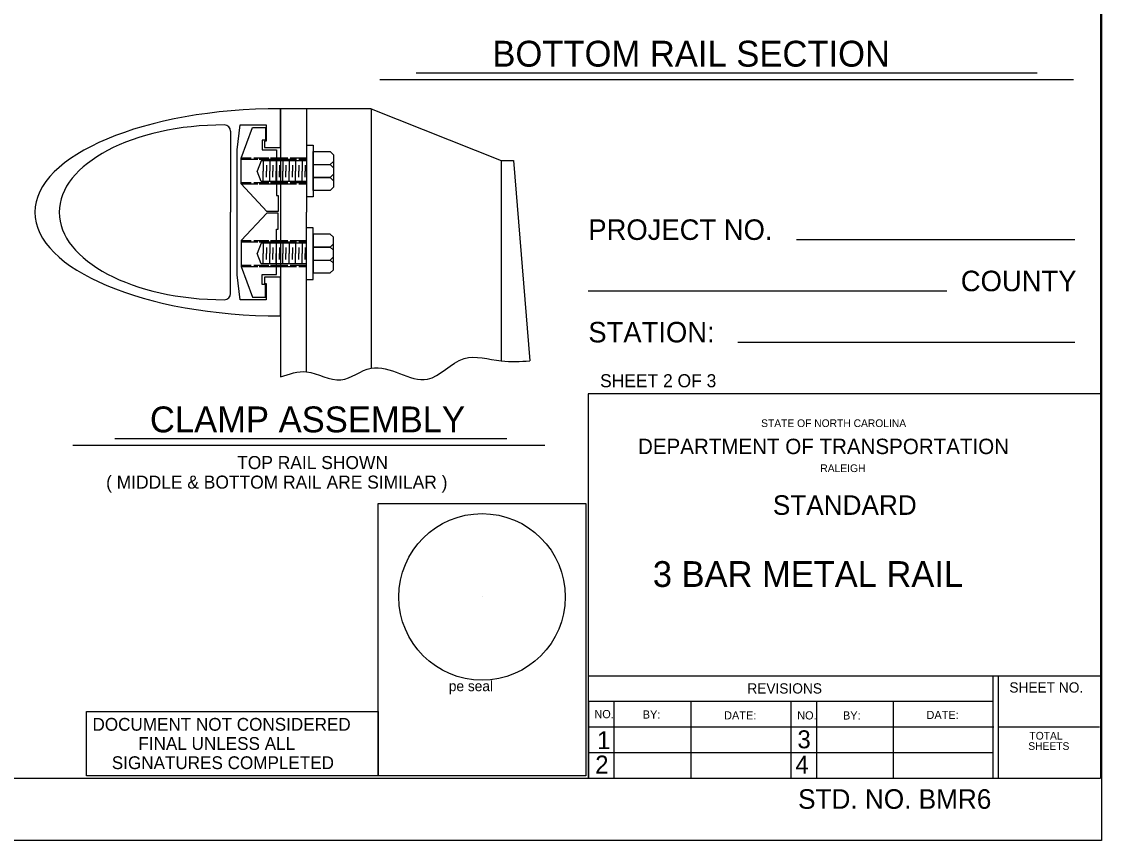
# Model space of a CAD drawing. Extents: x -2.3 to 10.9, y 0 to 23.3.
# Drawn here: x 7.432 to 10.911, y 7.348 to 9.983 of the extents above; entities that cross this region are included whole.
import ezdxf

# ---------------------------------------------------------------- set-up
doc = ezdxf.new("R2010")
doc.units = 0
for name, color, linetype in [('Miscellaneous Lines', 7, 'Continuous'), ('Plan Sheet', 7, 'Continuous'), ('Plan Sheet CELL', 7, 'Continuous'), ('Plot Shape', 7, 'Continuous'), ('Sheet Sticker Exception Certification CELL', 7, 'Continuous'), ('Structural Steel Lines', 7, 'Continuous'), ('Text', 7, 'Continuous'), ('User Information Notes CELL', 7, 'Continuous')]:
    doc.layers.add(name, color=color, linetype=linetype)

msp = doc.modelspace()

# ---------------------------------------------------------------- linework, layer by layer
at = {"layer": 'Miscellaneous Lines'}
for p in [(8.1056, 9.6304), (8.1056, 9.1079)]:
    msp.add_line(p, (8.1056, 9.3692), dxfattribs=at)
msp.add_lwpolyline([(8.267, 9.0357), (8.267, 9.1607), (8.2151, 9.1607), (8.2151, 9.1399), (8.2203, 9.1399), (8.2203, 9.0879), (8.1368, 9.0879), (8.1264, 9.1682), (8.1264, 9.3692), (8.1264, 9.5701), (8.1368, 9.6504), (8.2203, 9.6504), (8.2203, 9.5984), (8.2151, 9.5984), (8.2151, 9.5776), (8.267, 9.5776), (8.267, 9.7026)], dxfattribs=at)
for centre, start, end in [((8.0856, 9.6304), 0, 90), ((8.0856, 9.1079), 270, 360)]:
    msp.add_arc(centre, 0.02, start, end, dxfattribs=at)
for centre, major_axis, ratio, start_param, end_param in [((8.267, 9.3692), (-0.7916, 0), 0.42124, 4.712389, 6.283185), ((8.0856, 9.3692), (-0.5319, 0), 0.52879, 4.712389, 6.283185), ((8.267, 9.3692), (-0.7916, 0), 0.42124, 0, 1.570796), ((8.0856, 9.3692), (-0.5319, 0), 0.52879, 0, 1.570796)]:
    msp.add_ellipse(centre, major_axis=major_axis, ratio=ratio, start_param=start_param, end_param=end_param, dxfattribs=at)
at = {"layer": 'Plan Sheet'}
for p, q in [((10.908, 14.4777), (10.908, 7.5477)), ((0.3479, 7.5477), (10.908, 7.5477)), ((10.9109, 7.3477), (10.9109, 7.3477))]:
    msp.add_line(p, q, dxfattribs=at)
at = {"layer": 'Plan Sheet CELL'}
for p, q in [((10.8256, 9.2803), (9.9289, 9.2803)), ((10.413, 9.1152), (9.2581, 9.1152)), ((10.8256, 8.9504), (9.7399, 8.9504)), ((10.908, 8.7853), (9.2581, 8.7853)), ((9.2581, 8.7853), (9.2581, 7.5477)), ((9.2581, 7.8778), (10.908, 7.8778)), ((10.5616, 7.8778), (10.5616, 7.5477)), ((10.5781, 7.8778), (10.5781, 7.5477)), ((9.2581, 7.7954), (10.5622, 7.7954)), ((9.2591, 7.7954), (9.2591, 7.5477)), ((9.3405, 7.7954), (9.3405, 7.5477)), ((9.588, 7.7939), (9.588, 7.5465)), ((9.91, 7.7954), (9.91, 7.5456)), ((9.9927, 7.7954), (9.9927, 7.5475)), ((10.2401, 7.7954), (10.2401, 7.5475)), ((9.2581, 7.7127), (10.5649, 7.7127)), ((10.5781, 7.7127), (10.9051, 7.7127)), ((9.2581, 7.6303), (10.5622, 7.6303))]:
    msp.add_line(p, q, dxfattribs=at)
at = {"layer": 'Plot Shape'}
msp.add_lwpolyline([(0, 14.6077), (10.9109, 14.6077), (10.9109, 7.3477), (0, 7.3477)], close=True, dxfattribs=at)
at = {"layer": 'Sheet Sticker Exception Certification CELL'}
msp.add_lwpolyline([(7.6415, 7.7628), (8.5815, 7.7628), (8.5815, 7.5559), (7.6415, 7.5559)], close=True, dxfattribs=at)
at = {"layer": 'Structural Steel Lines'}
for p, q in [((8.5586, 9.7026), (8.267, 9.7026)), ((8.267, 9.7026), (8.267, 8.8393)), ((8.3505, 9.7026), (8.3505, 9.3692)), ((8.5586, 9.7026), (8.5586, 8.8677)), ((8.2041, 9.5349), (8.1913, 9.5019)), ((8.3505, 9.5349), (8.2041, 9.5349)), ((8.2111, 9.5349), (8.2111, 9.5019)), ((8.2319, 9.5349), (8.2319, 9.5019)), ((8.2527, 9.5349), (8.2527, 9.5019)), ((8.2735, 9.5349), (8.2735, 9.5019)), ((8.2943, 9.5349), (8.2943, 9.5019)), ((8.3151, 9.5349), (8.3151, 9.5019)), ((8.3359, 9.5349), (8.3359, 9.5019)), ((8.9771, 9.536), (8.9771, 8.8912)), ((8.2041, 9.4688), (8.1913, 9.5019)), ((8.2111, 9.4688), (8.2111, 9.5019)), ((8.2215, 9.5212), (8.2215, 9.5019)), ((8.2215, 9.4825), (8.2215, 9.5019)), ((8.2319, 9.4688), (8.2319, 9.5019)), ((8.2423, 9.5212), (8.2423, 9.5019)), ((8.2423, 9.4825), (8.2423, 9.5019)), ((8.2527, 9.4688), (8.2527, 9.5019)), ((8.2631, 9.5212), (8.2631, 9.5019)), ((8.2631, 9.4825), (8.2631, 9.5019)), ((8.2735, 9.4688), (8.2735, 9.5019)), ((8.2839, 9.5212), (8.2839, 9.5019)), ((8.2839, 9.4825), (8.2839, 9.5019)), ((8.2943, 9.4688), (8.2943, 9.5019)), ((8.3047, 9.5212), (8.3047, 9.5019)), ((8.3047, 9.4825), (8.3047, 9.5019)), ((8.3151, 9.4688), (8.3151, 9.5019)), ((8.3255, 9.5212), (8.3255, 9.5019)), ((8.3255, 9.4825), (8.3255, 9.5019)), ((8.3359, 9.4688), (8.3359, 9.5019)), ((8.3463, 9.5212), (8.3463, 9.5019)), ((8.3463, 9.4825), (8.3463, 9.5019)), ((8.3505, 9.4688), (8.2041, 9.4688)), ((8.3505, 8.8558), (8.3505, 9.3692)), ((8.2041, 9.2695), (8.1913, 9.2365)), ((8.3505, 9.2695), (8.2041, 9.2695)), ((8.2111, 9.2695), (8.2111, 9.2365)), ((8.2215, 9.2558), (8.2215, 9.2365)), ((8.2319, 9.2695), (8.2319, 9.2365)), ((8.2423, 9.2558), (8.2423, 9.2365)), ((8.2527, 9.2695), (8.2527, 9.2365)), ((8.2631, 9.2558), (8.2631, 9.2365)), ((8.2735, 9.2695), (8.2735, 9.2365)), ((8.2839, 9.2558), (8.2839, 9.2365)), ((8.2943, 9.2695), (8.2943, 9.2365)), ((8.3047, 9.2558), (8.3047, 9.2365)), ((8.3151, 9.2695), (8.3151, 9.2365)), ((8.3255, 9.2558), (8.3255, 9.2365)), ((8.3359, 9.2695), (8.3359, 9.2365)), ((8.3463, 9.2558), (8.3463, 9.2365)), ((8.2041, 9.2034), (8.1913, 9.2365)), ((8.2111, 9.2034), (8.2111, 9.2365)), ((8.2215, 9.2171), (8.2215, 9.2365)), ((8.2319, 9.2034), (8.2319, 9.2365)), ((8.2423, 9.2171), (8.2423, 9.2365)), ((8.2527, 9.2034), (8.2527, 9.2365)), ((8.2631, 9.2171), (8.2631, 9.2365)), ((8.2735, 9.2034), (8.2735, 9.2365)), ((8.2839, 9.2171), (8.2839, 9.2365)), ((8.2943, 9.2034), (8.2943, 9.2365)), ((8.3047, 9.2171), (8.3047, 9.2365)), ((8.3151, 9.2034), (8.3151, 9.2365)), ((8.3255, 9.2171), (8.3255, 9.2365)), ((8.3359, 9.2034), (8.3359, 9.2365)), ((8.3463, 9.2171), (8.3463, 9.2365)), ((8.3505, 9.2034), (8.2041, 9.2034))]:
    msp.add_line(p, q, dxfattribs=at)
for points in [[(8.5586, 9.7026), (8.9771, 9.536), (9.017, 9.536), (9.0697, 8.8911)], [(8.1759, 9.6426), (8.2177, 9.6426), (8.2177, 9.601), (8.2072, 9.601), (8.2072, 9.5698), (8.254, 9.5698), (8.254, 9.4237), (8.2592, 9.4237), (8.2592, 9.3715), (8.2229, 9.3716), (8.1394, 9.4603), (8.1394, 9.5437), (8.1759, 9.6426)], [(8.3505, 9.5853), (8.3713, 9.5853), (8.3713, 9.5019), (8.3713, 9.4187), (8.3505, 9.4187)], [(8.1719, 9.5434), (8.1394, 9.5434), (8.1394, 9.5399), (8.1931, 9.5399)], [(8.2289, 9.5434), (8.1802, 9.5434)], [(8.1977, 9.5399), (8.3182, 9.5399)], [(8.2906, 9.5434), (8.2344, 9.5434)], [(8.3505, 9.5434), (8.2979, 9.5434)], [(8.3255, 9.5399), (8.3505, 9.5399)], [(8.3713, 9.5645), (8.4265, 9.5645), (8.4369, 9.5541), (8.4369, 9.4497), (8.4265, 9.4393), (8.3713, 9.4393), (8.3713, 9.5645), (8.3713, 9.5227), (8.4265, 9.5227), (8.4369, 9.5331), (8.4265, 9.5227), (8.4369, 9.5123), (8.4369, 9.4915), (8.4265, 9.481), (8.3713, 9.481), (8.4265, 9.481), (8.4369, 9.4706)], [(8.1719, 9.4638), (8.1394, 9.4638), (8.1394, 9.4603), (8.1931, 9.4603)], [(8.2289, 9.4638), (8.1802, 9.4638)], [(8.2906, 9.4638), (8.2344, 9.4638)], [(8.3505, 9.4638), (8.2979, 9.4638)], [(8.1977, 9.4603), (8.3182, 9.4603)], [(8.3255, 9.4603), (8.3505, 9.4603)], [(8.1759, 9.0957), (8.2177, 9.0957), (8.2177, 9.1373), (8.2072, 9.1373), (8.2072, 9.1685), (8.254, 9.1685), (8.254, 9.3146), (8.2592, 9.3146), (8.2592, 9.3668), (8.2229, 9.3668), (8.1394, 9.278), (8.1394, 9.1946), (8.1759, 9.0957)], [(8.3505, 9.153), (8.3713, 9.153), (8.3713, 9.2365), (8.3713, 9.3196), (8.3505, 9.3196)], [(8.3713, 9.1738), (8.4265, 9.1738), (8.4369, 9.1843), (8.4369, 9.2886), (8.4265, 9.2991), (8.3713, 9.2991), (8.3713, 9.1738), (8.3713, 9.2156), (8.4265, 9.2156), (8.4369, 9.2052), (8.4265, 9.2156), (8.4369, 9.226), (8.4369, 9.2469), (8.4265, 9.2573), (8.3713, 9.2573), (8.4265, 9.2573), (8.4369, 9.2677)], [(8.1719, 9.2777), (8.1394, 9.2777), (8.1394, 9.2742), (8.1931, 9.2742)], [(8.2289, 9.2777), (8.1802, 9.2777)], [(8.1977, 9.2742), (8.3182, 9.2742)], [(8.2906, 9.2777), (8.2344, 9.2777)], [(8.3505, 9.2777), (8.2979, 9.2777)], [(8.3255, 9.2742), (8.3505, 9.2742)], [(8.1719, 9.1981), (8.1394, 9.1981), (8.1394, 9.1946), (8.1931, 9.1946)], [(8.2289, 9.1981), (8.1802, 9.1981)], [(8.1977, 9.1946), (8.3182, 9.1946)], [(8.2906, 9.1981), (8.2344, 9.1981)], [(8.3505, 9.1981), (8.2979, 9.1981)], [(8.3255, 9.1946), (8.3505, 9.1946)]]:
    msp.add_lwpolyline(points, dxfattribs=at)
msp.add_spline([(8.267, 8.8393), (8.3505, 8.8558), (8.461, 8.8298), (8.5586, 8.8677), (8.7397, 8.8322), (8.8578, 8.8983), (8.9771, 8.8912), (9.0697, 8.8911)], degree=3, dxfattribs=at)
at = {"layer": 'Text'}
for p, q in [((10.7036, 9.817), (8.7036, 9.817)), ((10.8205, 9.796), (8.5868, 9.796)), ((8.9959, 8.6399), (7.733, 8.6399)), ((9.1183, 8.6189), (7.5977, 8.6189))]:
    msp.add_line(p, q, dxfattribs=at)
at = {"layer": 'User Information Notes CELL'}
msp.add_line((8.9157, 8.1313), (8.9157, 8.1313), dxfattribs=at)
msp.add_lwpolyline([(8.5815, 8.4324), (9.2498, 8.4324), (9.2498, 7.5559), (8.5815, 7.5559)], close=True, dxfattribs=at)
msp.add_circle((8.9157, 8.1313), 0.2681, dxfattribs=at)

# ---------------------------------------------------------------- texts
at = {"layer": 'Plan Sheet'}
msp.add_text('STD. NO. BMR6', height=0.063, dxfattribs=at).set_placement((9.9338, 7.4493))
at = {"layer": 'Plan Sheet CELL'}
for s, height, p in [('PROJECT NO.', 0.066, (9.2581, 9.2803)), ('COUNTY', 0.066, (10.458, 9.1152)), ('STATION:', 0.066, (9.2581, 8.9504)), ('STATE OF NORTH CAROLINA', 0.024748, (9.8148, 8.678)), ('DEPARTMENT OF TRANSPORTATION', 0.049498, (9.4181, 8.591)), ('RALEIGH', 0.02475, (10.0054, 8.5331)), ('REVISIONS', 0.033, (9.7704, 7.8203)), ('SHEET NO.', 0.033, (10.6144, 7.8234)), ('NO.', 0.0263, (9.2776, 7.741)), ('BY:', 0.0263, (9.4334, 7.7397)), ('DATE:', 0.0263, (9.6955, 7.7369)), ('NO.', 0.0263, (9.931, 7.7369)), ('BY:', 0.0263, (10.0784, 7.7366)), ('DATE:', 0.0263, (10.3475, 7.7383)), ('1', 0.0577, (9.2863, 7.6414)), ('3', 0.0577, (9.9317, 7.6441)), ('TOTAL', 0.02475, (10.6791, 7.6721)), ('SHEETS', 0.02475, (10.6753, 7.6388)), ('2', 0.0577, (9.2803, 7.5629)), ('4', 0.0577, (9.9255, 7.5629))]:
    msp.add_text(s, height=height, dxfattribs=at).set_placement(p)
at = {"layer": 'Sheet Sticker Exception Certification CELL'}
for s, p in [('DOCUMENT NOT CONSIDERED', (7.6609, 7.7006)), ('FINAL UNLESS ALL', (7.8088, 7.6389)), ('SIGNATURES COMPLETED', (7.7231, 7.5771))]:
    msp.add_text(s, height=0.041158, dxfattribs=at).set_placement(p)
at = {"layer": 'Text'}
for s, height, p in [('BOTTOM RAIL SECTION', 0.083281, (8.949, 9.838)), ('SHEET 2 OF 3', 0.041979, (9.296, 8.8061)), ('CLAMP ASSEMBLY', 0.083281, (7.8459, 8.6609)), ('TOP RAIL SHOWN', 0.041927, (8.1268, 8.5428)), ('( MIDDLE & BOTTOM RAIL ARE SIMILAR )', 0.041927, (7.7047, 8.4798)), ('STANDARD', 0.063, (9.8525, 8.3954)), ('3 BAR METAL RAIL', 0.083, (9.466, 8.1634))]:
    msp.add_text(s, height=height, dxfattribs=at).set_placement(p)
at = {"layer": 'User Information Notes CELL'}
msp.add_text('pe seal', height=0.033, dxfattribs=at).set_placement((8.8087, 7.8279))

doc.saveas('drawing.dxf')
